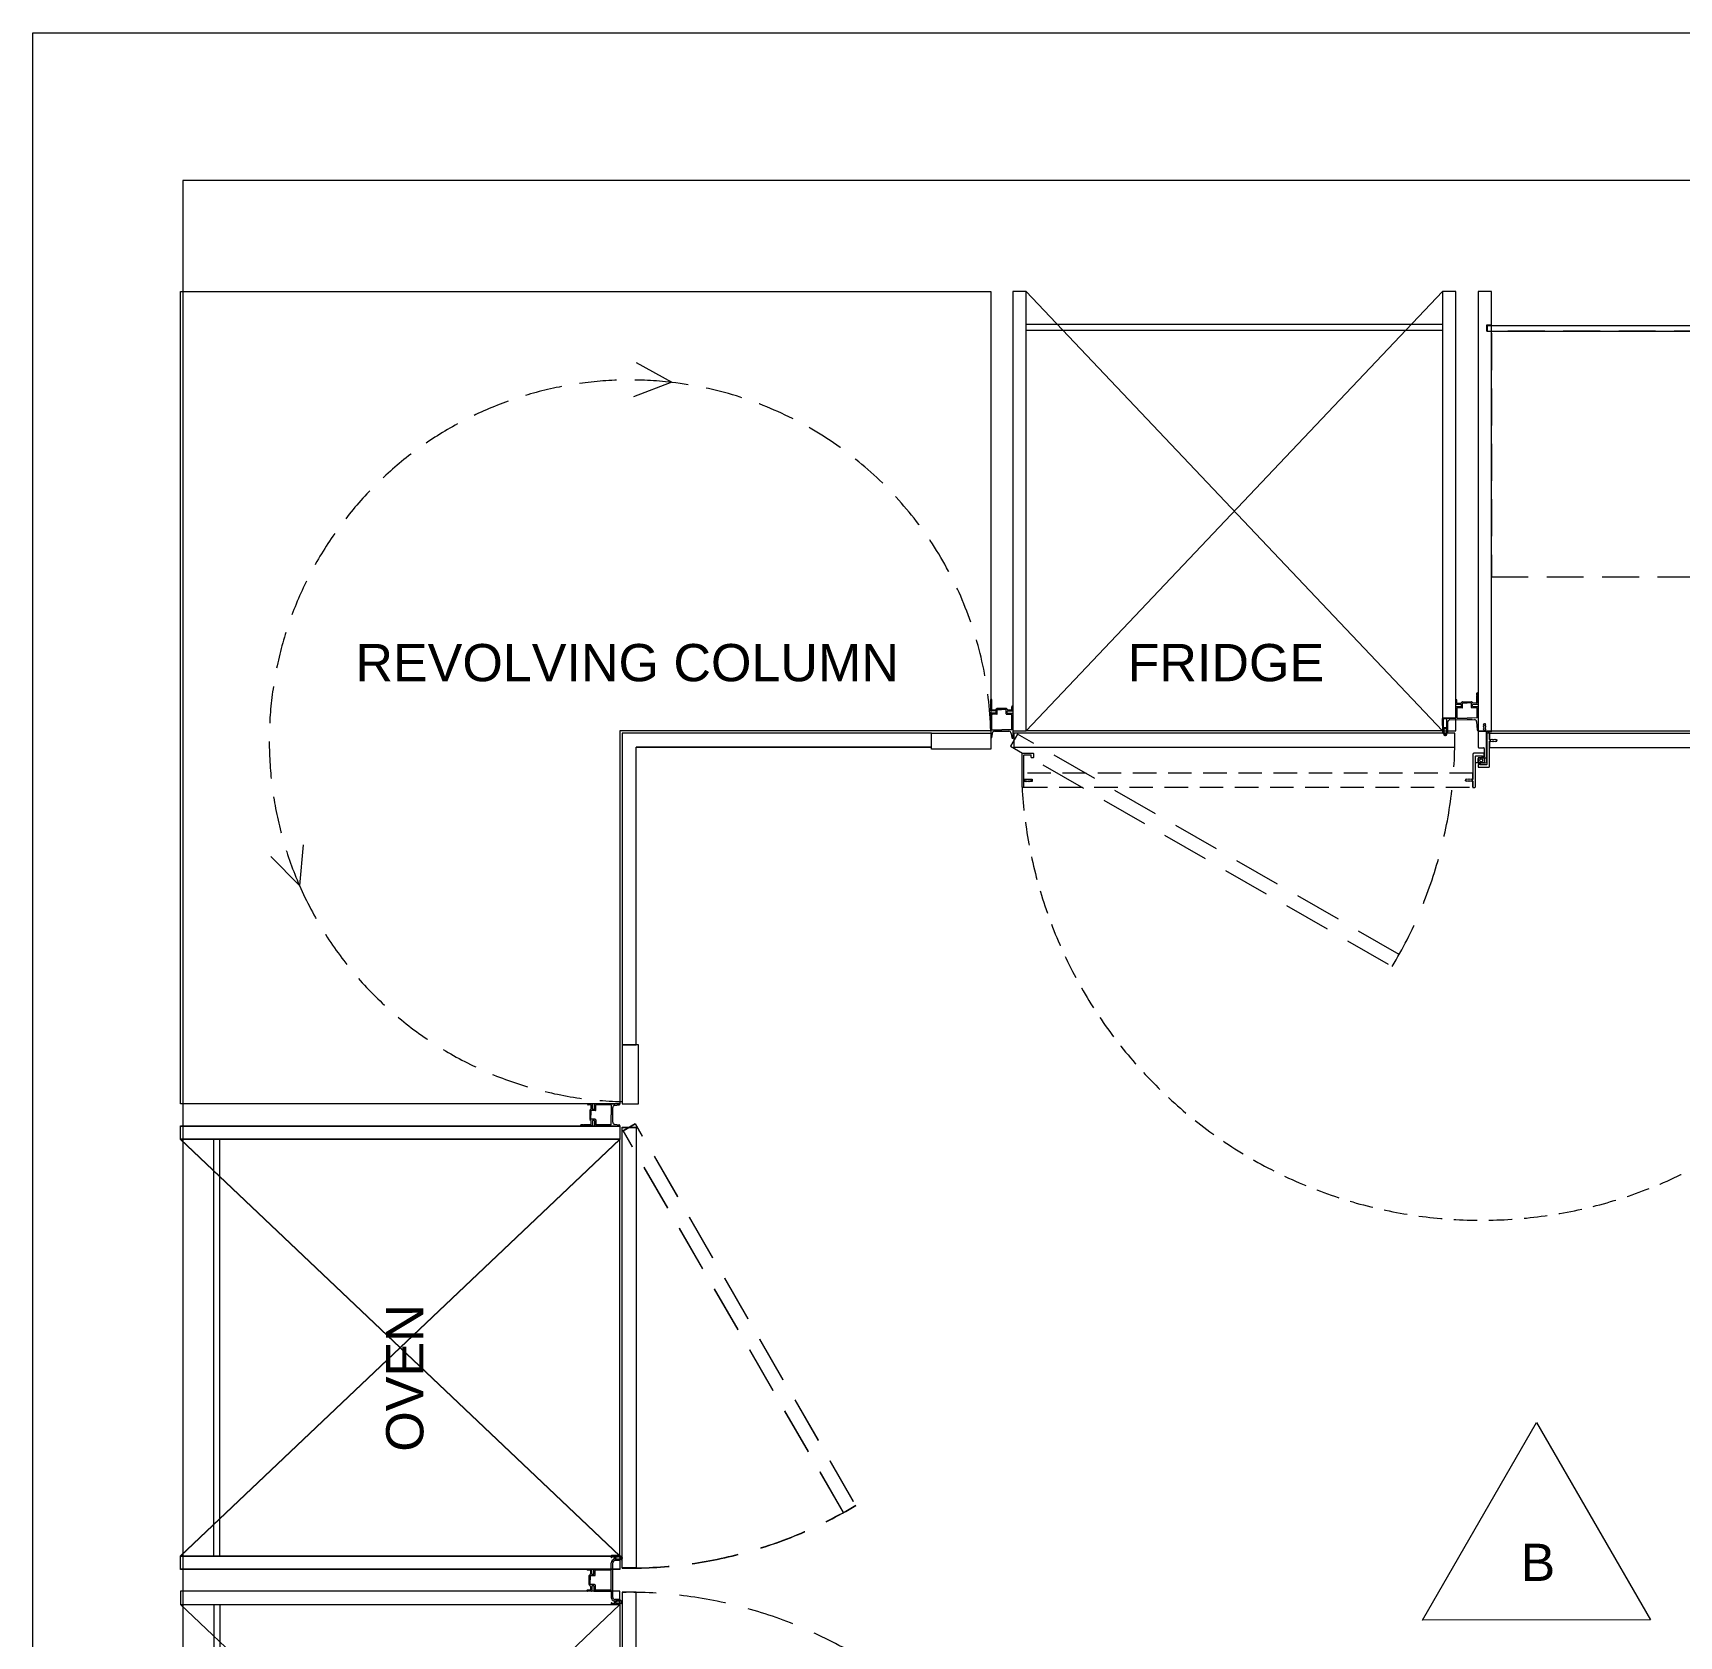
# Model space of a CAD drawing. Header units: millimetres. Extents: x -19300 to 8600, y 27389 to 46650.
# Drawn here: x -17095 to -14866, y 42243 to 44414 of the extents above; entities that cross this region are included whole.
import ezdxf

# ---------------------------------------------------------------- set-up
doc = ezdxf.new("R2010")
doc.units = ezdxf.units.MM
doc.header["$LTSCALE"] = 50
for name, pattern in [('DASHEDSSS', [1.5, 1, -0.5]), ('TRATTEGGIATAX255', [0.9525, 0.635, -0.3175]), ('TRATTEGGIATAX2SSSS', [1.905, 1.27, -0.635])]:
    doc.linetypes.add(name, pattern=pattern)
doc.layers.add('DADA_FURNITURES', color=7, linetype='Continuous', lineweight=13)
doc.styles.add('Helvetica', font='')
doc.styles.get('Helvetica').set_extended_font_data('Helvetica')

# ---------------------------------------------------------------- blocks, each defined once
blk = doc.blocks.new('Gruppo-1')
at = {"layer": 'DADA_FURNITURES', "linetype": 'Continuous'}
blk.add_line((-15878.4, 43446.5), (-16278.4, 43446.5), dxfattribs=at)
at = {"layer": 'DADA_FURNITURES', "linetype": 'Continuous', "flags": 128}
blk.add_lwpolyline([(-15798.4, 44063.5), (-15798.4, 43468.5), (-16300.4, 43468.5), (-16300.4, 42963.5), (-16895.4, 42963.5), (-16895.4, 44063.5), (-15798.4, 44063.5)], dxfattribs=at)
at = {"layer": 'DADA_FURNITURES', "color": 7, "linetype": 'Continuous', "lineweight": 18, "flags": 128}
for points in [[(-16278.7, 43967.1), (-16230.4, 43940.4), (-16281.9, 43920.6)], [(-16729.6, 43314.1), (-16734.4, 43259.2), (-16773.4, 43298.2)]]:
    blk.add_lwpolyline(points, dxfattribs=at)
at = {"layer": 'DADA_FURNITURES', "flags": 128}
blk.add_lwpolyline([(-15878.4, 43446.5), (-15878.4, 43465.5), (-16297.4, 43465.5), (-16297.4, 43043.5), (-16278.4, 43043.5), (-16278.4, 43446.5), (-15878.4, 43446.5)], dxfattribs=at)
for points in [[(-15798.4, 43443.5), (-15878.4, 43443.5), (-15878.4, 43465.5), (-15798.4, 43465.5)], [(-16275.4, 42963.5), (-16275.4, 43043.5), (-16297.4, 43043.5), (-16297.4, 42963.5)]]:
    blk.add_lwpolyline(points, close=True, dxfattribs=at)
at = {"layer": 'DADA_FURNITURES', "color": 7, "linetype": 'DASHEDSSS', "lineweight": 18}
for start, end in [(83.3707, 203.6346), (1.5811, 83.3707), (203.6346, 268.7575)]:
    blk.add_arc((-16286.8, 43455), 488.6, start, end, dxfattribs=at)
blk = doc.blocks.new('Gruppo-2')
at = {"layer": 'DADA_FURNITURES'}
for p, q in [((-15139.9, 43516.4), (-15140, 43519.6)), ((-15139.4, 43515.9), (-15139.9, 43516.4)), ((-15139.4, 43515.9), (-15139.9, 43515.4)), ((-15139.9, 43506.4), (-15139.9, 43515.4)), ((-15138.4, 43504.7), (-15138.5, 43519.6)), ((-15168.4, 43504.4), (-15168.4, 43509.9)), ((-15168.3, 43500.8), (-15168.2, 43485.9)), ((-15161.2, 43504.2), (-15168.1, 43504.1)), ((-15161.1, 43501.2), (-15168, 43501.1)), ((-15166.9, 43506.2), (-15166.9, 43509.9)), ((-15166.7, 43486.2), (-15166.8, 43499.2)), ((-15161.9, 43505.7), (-15166.4, 43505.7)), ((-15159.8, 43499.7), (-15166.3, 43499.7)), ((-15161.6, 43505.8), (-15159.9, 43507.6)), ((-15160.8, 43501.5), (-15160.9, 43503.9)), ((-15159.5, 43507.7), (-15147.3, 43507.8)), ((-15159.3, 43500.2), (-15159.4, 43505.7)), ((-15158.9, 43506.2), (-15153.2, 43506.3)), ((-15147.9, 43506.3), (-15153.2, 43506.3)), ((-15147.3, 43500.3), (-15147.4, 43505.8)), ((-15145.2, 43506), (-15146.9, 43507.7)), ((-15146.8, 43499.8), (-15140.3, 43499.9)), ((-15145.8, 43501.6), (-15145.9, 43504)), ((-15145.6, 43504.3), (-15138.7, 43504.4)), ((-15145.5, 43501.3), (-15138.6, 43501.4)), ((-15140.4, 43505.9), (-15144.8, 43505.8)), ((-15139.7, 43486.4), (-15139.8, 43499.4)), ((-15138.3, 43501.1), (-15138.1, 43468.9)), ((-15186.3, 43465.7), (-15186.4, 43485.2)), ((-15186.2, 43485.5), (-15168.2, 43485.6)), ((-15168.5, 43485.6), (-15186.1, 43485.5)), ((-15185.1, 43473), (-15185.2, 43484.2)), ((-15180.9, 43484.6), (-15184.9, 43484.5)), ((-15180.8, 43472.8), (-15184.8, 43472.7)), ((-15184.8, 43465.7), (-15184.8, 43471.3)), ((-15183.9, 43471.2), (-15184.8, 43470.5)), ((-15183.9, 43471.2), (-15184.8, 43470.5)), ((-15181, 43471.6), (-15184.6, 43471.5)), ((-15181.6, 43471.2), (-15180.7, 43470.5)), ((-15180.8, 43465.8), (-15180.8, 43471.4)), ((-15180.7, 43470.5), (-15180.7, 43469.9)), ((-15180.5, 43473.1), (-15180.6, 43484.3)), ((-15179.3, 43465.9), (-15179.4, 43480.6)), ((-15168.5, 43485.6), (-15176.6, 43485.6)), ((-15176.4, 43483.6), (-15143.4, 43483.8)), ((-15166.2, 43485.7), (-15153.2, 43485.8)), ((-15140.2, 43485.9), (-15153.2, 43485.8)), ((-15146.2, 43483.8), (-15153.2, 43483.8)), ((-15140.3, 43481), (-15139.5, 43469.8)), ((-15186.1, 43465.5), (-15185, 43465.5)), ((-15184.8, 43470.5), (-15184.8, 43469.9)), ((-15184.6, 43470.1), (-15184.8, 43469.9)), ((-15184.3, 43469.6), (-15184.8, 43469.1)), ((-15184.8, 43469.1), (-15184.8, 43468.4)), ((-15184.6, 43468.6), (-15184.8, 43468.4)), ((-15184.3, 43468.1), (-15184.8, 43467.6)), ((-15184.8, 43467.6), (-15184.8, 43466.9)), ((-15184.6, 43467.1), (-15184.8, 43466.9)), ((-15184.7, 43464), (-15184.7, 43465.9)), ((-15184.6, 43466.1), (-15184.3, 43466.3)), ((-15184.3, 43469.7), (-15184.3, 43469.9)), ((-15184.2, 43468.2), (-15184.2, 43468.4)), ((-15184.2, 43466.5), (-15184.2, 43466.9)), ((-15181.3, 43464.1), (-15184.1, 43464)), ((-15182.7, 43462), (-15182.7, 43462)), ((-15181.3, 43469.7), (-15181.3, 43469.9)), ((-15181.2, 43469.6), (-15180.7, 43469.1)), ((-15181.2, 43468.2), (-15181.2, 43468.4)), ((-15181.2, 43468.1), (-15180.7, 43467.6)), ((-15181.2, 43466.5), (-15181.2, 43466.9)), ((-15180.8, 43466.1), (-15181.1, 43466.3)), ((-15180.9, 43470.1), (-15180.7, 43469.9)), ((-15180.9, 43468.6), (-15180.7, 43468.4)), ((-15180.9, 43467.1), (-15180.7, 43466.9)), ((-15180.7, 43469.1), (-15180.7, 43468.4)), ((-15180.7, 43467.6), (-15180.7, 43466.9)), ((-15180.7, 43464.1), (-15180.7, 43466)), ((-15179.6, 43465.6), (-15180.6, 43465.6)), ((-15138.1, 43468.9), (-15138.5, 43468.9))]:
    blk.add_line(p, q, dxfattribs=at)
for centre, radius, start, end in [((-15139.2, 43519.6), 0.75, 0.4241, 180.4241), ((-15167.7, 43509.9), 0.75, 0.4241, 180.4241), ((-15168.1, 43504.4), 0.3, 180.4241, 270.4241), ((-15168, 43500.8), 0.3, 90.4241, 180.4241), ((-15166.4, 43506.2), 0.5, 180.4241, 270.4241), ((-15166.3, 43499.2), 0.5, 90.4241, 180.4241), ((-15161.9, 43506.2), 0.5, 270.4241, 315.4241), ((-15161.2, 43503.9), 0.3, 0.4241, 90.4241), ((-15161.1, 43501.5), 0.3, 270.4241, 0.4241), ((-15159.5, 43507.2), 0.5, 90.4241, 135.4241), ((-15159.8, 43500.2), 0.5, 270.4241, 0.4241), ((-15158.9, 43505.7), 0.5, 90.4241, 180.4241), ((-15147.9, 43505.8), 0.5, 0.4241, 90.4241), ((-15147.3, 43507.3), 0.5, 45.4241, 90.4241), ((-15146.8, 43500.3), 0.5, 180.4241, 270.4241), ((-15145.6, 43504), 0.3, 90.4241, 180.4241), ((-15145.5, 43501.6), 0.3, 180.4241, 270.4241), ((-15144.8, 43506.3), 0.5, 225.4241, 270.4241), ((-15140.4, 43506.4), 0.5, 270.4241, 0.4241), ((-15140.3, 43499.4), 0.5, 0.4241, 90.4241), ((-15138.7, 43504.7), 0.3, 270.4241, 0.4241), ((-15138.6, 43501.1), 0.3, 0.4241, 90.4241), ((-15186.1, 43485.2), 0.3, 90.4241, 180.4241), ((-15184.9, 43484.2), 0.3, 90.4241, 180.4241), ((-15184.8, 43473), 0.3, 180.4241, 270.4241), ((-15184.6, 43471.3), 0.2, 90.4241, 180.4241), ((-15182.8, 43469.5), 2, 54.4818, 126.3664), ((-15181, 43471.4), 0.2, 0.4241, 90.4241), ((-15180.9, 43484.3), 0.3, 0.4241, 90.4241), ((-15180.8, 43473.1), 0.3, 270.4241, 0.4241), ((-15176.4, 43480.6), 3, 90.4241, 180.4241), ((-15168.5, 43485.9), 0.3, 270.4241, 0.4241), ((-15166.2, 43486.2), 0.5, 180.4241, 270.4241), ((-15143.3, 43480.8), 3, 3.9002, 90.4241), ((-15140.2, 43486.4), 0.5, 270.4241, 0.4241), ((-15186.1, 43465.7), 0.2, 180.4241, 270.4241), ((-15185, 43465.7), 0.2, 270.4241, 0.4241), ((-15184.5, 43465.9), 0.2, 125.7358, 180.4241), ((-15182.7, 43464), 2, 180.4241, 270.4241), ((-15184.5, 43469.9), 0.2, 0.4241, 126.3664), ((-15184.4, 43468.4), 0.2, 0.4241, 126.3664), ((-15184.4, 43466.9), 0.2, 0.4241, 126.3664), ((-15184.5, 43469.7), 0.2, 306.3664, 0.4241), ((-15184.4, 43468.2), 0.2, 306.3664, 0.4241), ((-15184.4, 43466.5), 0.2, 305.7358, 0.4241), ((-15184.1, 43463.9), 0.1, 90.4241, 184.5202), ((-15182.7, 43464), 1.5, 184.5202, 270.4241), ((-15182.7, 43464), 2, 270.4241, 0.4241), ((-15182.7, 43464), 1.5, 270.4241, 356.3281), ((-15181.1, 43469.9), 0.2, 54.4818, 180.4241), ((-15181.1, 43469.7), 0.2, 180.4241, 234.4818), ((-15181.3, 43464), 0.1, 356.3281, 90.4241), ((-15181, 43468.4), 0.2, 54.4818, 180.4241), ((-15181, 43468.2), 0.2, 180.4241, 234.4818), ((-15181, 43466.9), 0.2, 54.4818, 180.4241), ((-15181, 43466.5), 0.2, 180.4241, 235.1124), ((-15180.9, 43465.9), 0.2, 0.4241, 55.1124), ((-15180.6, 43465.8), 0.2, 180.4241, 270.4241), ((-15179.6, 43465.9), 0.3, 270.4241, 0.4241), ((-15138.5, 43469.9), 1, 183.8509, 270.4241)]:
    blk.add_arc(centre, radius, start, end, dxfattribs=at)
blk = doc.blocks.new('Gruppo-3')
at = {"layer": 'DADA_FURNITURES', "color": 7, "linetype": 'Continuous', "lineweight": 5, "transparency": 33554687}
for p, q in [((-15186.4, 43468.5), (-15750.4, 44063.5)), ((-15750.4, 43468.5), (-15186.4, 44063.5))]:
    blk.add_line(p, q, dxfattribs=at)
at = {"layer": 'DADA_FURNITURES'}
for p, q in [((-15186.4, 44018.5), (-15750.4, 44018.5)), ((-15186.4, 44010.5), (-15750.4, 44010.5)), ((-15186.4, 43468.5), (-15750.4, 43468.5))]:
    blk.add_line(p, q, dxfattribs=at)
at = {"layer": 'DADA_FURNITURES', "flags": 128}
for points in [[(-15750.4, 44063.5), (-15768.4, 44063.5), (-15768.4, 43468.5), (-15750.4, 43468.5), (-15750.4, 44063.5)], [(-15168.4, 44063.5), (-15186.4, 44063.5), (-15186.4, 43468.5), (-15168.4, 43468.5), (-15168.4, 44063.5)], [(-15169.9, 43465.5), (-15766.9, 43465.5), (-15766.9, 43446.5), (-15169.9, 43446.5), (-15169.9, 43465.5)]]:
    blk.add_lwpolyline(points, dxfattribs=at)
at = {"layer": 'DADA_FURNITURES', "color": 7, "linetype": 'TRATTEGGIATAX2SSSS', "lineweight": 5, "flags": 128}
blk.add_lwpolyline([(-15245.1, 43165.7), (-15762.2, 43464.2), (-15771.7, 43447.8), (-15254.6, 43149.3), (-15245.1, 43165.7)], dxfattribs=at)
at = {"layer": 'DADA_FURNITURES', "color": 7, "linetype": 'TRATTEGGIATAX2SSSS', "lineweight": 5}
blk.add_arc((-15766.9, 43456), 597, 329.0882, 0.9118, dxfattribs=at)
blk = doc.blocks.new('Gruppo-4')
at = {"layer": 'DADA_FURNITURES', "color": 7, "linetype": 'Continuous', "lineweight": 18}
for p, q in [((-15131, 43476.1), (-15130.4, 43477.9)), ((-15131, 43474.1), (-15130.3, 43476.1)), ((-15131, 43472.1), (-15130.3, 43474.1)), ((-15131, 43470.1), (-15130.3, 43472.1)), ((-15127.9, 43474.1), (-15128.5, 43476.1)), ((-15127.9, 43472.1), (-15128.5, 43474.1)), ((-15127.9, 43470.1), (-15128.5, 43472.1)), ((-15127.9, 43476.1), (-15128.4, 43477.9)), ((-15130.3, 43468.4), (-15130.3, 43469.8)), ((-15128.5, 43468.4), (-15128.5, 43469.8)), ((-15120.8, 43467.1), (-15126.4, 43467.1)), ((-15120.3, 43468.1), (-15120.3, 43467.6)), ((-15130.9, 43432.1), (-15137.4, 43432.1))]:
    blk.add_line(p, q, dxfattribs=at)
at = {"layer": 'DADA_FURNITURES', "color": 7, "lineweight": 18}
for p, q in [((-15131, 43476.1), (-15130.3, 43476.1)), ((-15131, 43474.1), (-15130.3, 43474.1)), ((-15131, 43472.1), (-15130.3, 43472.1)), ((-15130.1, 43478.1), (-15129.4, 43478.1)), ((-15128.7, 43478.1), (-15129.4, 43478.1)), ((-15127.9, 43476.1), (-15128.5, 43476.1)), ((-15127.9, 43474.1), (-15128.5, 43474.1)), ((-15127.9, 43472.1), (-15128.5, 43472.1)), ((-15130.6, 43468.1), (-15138.4, 43468.1)), ((-15138.4, 43468.1), (-15138.4, 43446.6)), ((-15131, 43470.1), (-15130.6, 43470.1)), ((-15127.9, 43470.1), (-15128.2, 43470.1)), ((-15120.3, 43468.1), (-15128.2, 43468.1)), ((-15126.9, 43426.6), (-15126.9, 43466.6)), ((-15138.4, 43431.1), (-15138.4, 43426.1)), ((-15137.4, 43445.6), (-15130.9, 43445.6)), ((-15129.9, 43444.6), (-15129.9, 43433.1)), ((-15137.4, 43425.1), (-15128.4, 43425.1))]:
    blk.add_line(p, q, dxfattribs=at)
blk.add_circle((-15134.2, 43428.6), 2, dxfattribs=at)
at = {"layer": 'DADA_FURNITURES', "color": 7, "linetype": 'Continuous', "lineweight": 18}
blk.add_circle((-15134.2, 43428.6), 2, dxfattribs=at)
for centre, radius, start, end in [((-15130.1, 43477.8), 0.3, 90, 161.9958), ((-15128.7, 43477.8), 0.3, 18.0042, 90), ((-15130.6, 43469.8), 0.3, 0, 90), ((-15130.6, 43468.4), 0.3, 270, 0), ((-15128.2, 43469.8), 0.3, 90, 180), ((-15128.2, 43468.4), 0.3, 180, 270), ((-15126.4, 43466.6), 0.5, 90, 180), ((-15120.8, 43467.6), 0.5, 270, 0), ((-15137.4, 43431.1), 1, 90, 180)]:
    blk.add_arc(centre, radius, start, end, dxfattribs=at)
at = {"layer": 'DADA_FURNITURES', "color": 7, "lineweight": 18}
for centre, radius, start, end in [((-15137.4, 43446.6), 1, 180, 270), ((-15137.4, 43426.1), 1, 180, 270), ((-15130.9, 43444.6), 1, 0, 90), ((-15130.9, 43433.1), 1, 270, 0), ((-15128.4, 43426.6), 1.5, 270, 0)]:
    blk.add_arc(centre, radius, start, end, dxfattribs=at)
blk = doc.blocks.new('Gruppo-6')
at = {"layer": 'DADA_FURNITURES', "color": 7, "lineweight": 18}
for p, q in [((-15125.9, 43423.6), (-15125.9, 43464.9)), ((-15122.9, 43465.4), (-15125.4, 43465.4)), ((-15122.9, 43456.8), (-15122.9, 43465.4)), ((-15122.9, 43465.1), (-15122.9, 43456.8)), ((-15122.9, 43454.4), (-15122.9, 43446.1)), ((-15122.9, 43420.6), (-15122.9, 43454.4)), ((-15122.6, 43456.5), (-15121.2, 43456.5)), ((-15122.6, 43454.7), (-15121.2, 43454.7)), ((-15120.9, 43457.1), (-15120.9, 43456.8)), ((-15120.9, 43457.1), (-15118.9, 43456.5)), ((-15120.9, 43454), (-15118.9, 43454.7)), ((-15120.9, 43454), (-15120.9, 43454.4)), ((-15118.9, 43457.1), (-15118.9, 43456.5)), ((-15118.9, 43457.1), (-15116.9, 43456.5)), ((-15118.9, 43454), (-15118.9, 43454.7)), ((-15118.9, 43454), (-15116.9, 43454.7)), ((-15116.9, 43457.1), (-15116.9, 43456.5)), ((-15116.9, 43457.1), (-15114.9, 43456.5)), ((-15116.9, 43454), (-15116.9, 43454.7)), ((-15116.9, 43454), (-15114.9, 43454.7)), ((-15114.9, 43457.1), (-15114.9, 43456.5)), ((-15114.9, 43457.1), (-15113.1, 43456.5)), ((-15114.9, 43454), (-15114.9, 43454.7)), ((-15114.9, 43454), (-15113.1, 43454.6)), ((-15112.9, 43456.2), (-15112.9, 43455.6)), ((-15112.9, 43454.9), (-15112.9, 43455.6)), ((-15138.4, 43426.1), (-15138.4, 43431.1)), ((-15137.4, 43432.1), (-15125.9, 43432.1)), ((-15138.4, 43422.6), (-15138.4, 43419.6)), ((-15135.9, 43423.1), (-15137.9, 43423.1)), ((-15137.9, 43419.1), (-15124.4, 43419.1)), ((-15135.9, 43425.1), (-15137.4, 43425.1)), ((-15135.9, 43423.1), (-15126.4, 43423.1)), ((-15135.4, 43424.6), (-15135.4, 43423.6))]:
    blk.add_line(p, q, dxfattribs=at)
blk.add_circle((-15134.2, 43428.6), 2, dxfattribs=at)
for centre, radius, start, end in [((-15125.4, 43464.9), 0.5, 90, 180), ((-15122.6, 43456.8), 0.3, 180, 270), ((-15122.6, 43454.4), 0.3, 90, 180), ((-15121.2, 43456.8), 0.3, 270, 0), ((-15121.2, 43454.4), 0.3, 0, 90), ((-15113.2, 43456.2), 0.3, 0, 71.9958), ((-15113.2, 43454.9), 0.3, 288.0042, 0), ((-15137.4, 43431.1), 1, 90, 180), ((-15137.4, 43426.1), 1, 180, 270), ((-15137.9, 43422.6), 0.5, 90, 180), ((-15137.9, 43419.6), 0.5, 180, 270), ((-15135.9, 43424.6), 0.5, 0, 90), ((-15135.9, 43423.6), 0.5, 270, 0), ((-15126.4, 43423.6), 0.5, 270, 0), ((-15124.4, 43420.6), 1.5, 270, 0)]:
    blk.add_arc(centre, radius, start, end, dxfattribs=at)
blk = doc.blocks.new('Gruppo-7')
at = {"layer": 'DADA_FURNITURES'}
for p, q in [((-14524.9, 43456.2), (-14524.9, 43455.5)), ((-14524.9, 43454.8), (-14524.9, 43455.5)), ((-14522.9, 43457.1), (-14522.9, 43456.4)), ((-14522.9, 43454), (-14522.9, 43454.6)), ((-14520.9, 43457.1), (-14520.9, 43456.4)), ((-14520.9, 43454), (-14520.9, 43454.6)), ((-14518.9, 43457.1), (-14518.9, 43456.4)), ((-14518.9, 43454), (-14518.9, 43454.6)), ((-14516.9, 43457.1), (-14516.9, 43456.7)), ((-14516.9, 43454), (-14516.9, 43454.3))]:
    blk.add_line(p, q, dxfattribs=at)
at = {"layer": 'DADA_FURNITURES', "linetype": 'Continuous'}
for p, q in [((-14522.9, 43457.1), (-14524.7, 43456.5)), ((-14522.9, 43454), (-14524.7, 43454.6)), ((-14520.9, 43457.1), (-14522.9, 43456.4)), ((-14520.9, 43454), (-14522.9, 43454.6)), ((-14518.9, 43457.1), (-14520.9, 43456.4)), ((-14518.9, 43454), (-14520.9, 43454.6)), ((-14516.9, 43457.1), (-14518.9, 43456.4)), ((-14516.9, 43454), (-14518.9, 43454.6)), ((-14515.2, 43456.4), (-14516.6, 43456.4)), ((-14515.2, 43454.6), (-14516.6, 43454.6)), ((-14514.9, 43465.4), (-14514.9, 43456.7)), ((-14514.9, 43465.4), (-14512.9, 43465.4)), ((-14514.9, 43454.3), (-14514.9, 43421.6)), ((-14512.4, 43464.9), (-14512.4, 43419.6)), ((-14527.9, 43419.6), (-14527.9, 43424.6)), ((-14527.4, 43425.1), (-14525.4, 43425.1)), ((-14512.9, 43419.1), (-14527.4, 43419.1)), ((-14524.9, 43424.6), (-14524.9, 43421.1)), ((-14515.4, 43421.1), (-14524.9, 43421.1))]:
    blk.add_line(p, q, dxfattribs=at)
for centre, radius, start, end in [((-14524.6, 43456.2), 0.3, 108.0042, 180), ((-14524.6, 43454.8), 0.3, 180, 251.9958), ((-14516.6, 43456.7), 0.3, 180, 270), ((-14516.6, 43454.3), 0.3, 90, 180), ((-14515.2, 43456.7), 0.3, 270, 0), ((-14515.2, 43454.3), 0.3, 0, 90), ((-14512.9, 43464.9), 0.5, 0, 90), ((-14527.4, 43424.6), 0.5, 90, 180), ((-14527.4, 43419.6), 0.5, 180, 270), ((-14525.4, 43424.6), 0.5, 0, 90), ((-14515.4, 43421.6), 0.5, 270, 0), ((-14512.9, 43419.6), 0.5, 270, 0)]:
    blk.add_arc(centre, radius, start, end, dxfattribs=at)
blk = doc.blocks.new('Gruppo-8')
at = {"layer": 'DADA_FURNITURES', "color": 7, "lineweight": 18, "transparency": 33554687}
for p, q in [((-14514.9, 43465.1), (-15122.9, 43465.1)), ((-15122.9, 43446.1), (-14514.9, 43446.1))]:
    blk.add_line(p, q, dxfattribs=at)
at = {"layer": 'DADA_FURNITURES', "color": 7, "lineweight": 18, "transparency": 33554687, "flags": 128}
blk.add_lwpolyline([(-14514.9, 43454.1), (-14525.9, 43454.1), (-14525.9, 43457.1), (-14514.9, 43457.1), (-14514.9, 43454.1)], dxfattribs=at)
at = {"layer": 'DADA_FURNITURES', "color": 7, "transparency": 33554687}
for name in ['Gruppo-6', 'Gruppo-7']:
    blk.add_blockref(name, (0, 0), dxfattribs=at)
blk = doc.blocks.new('Gruppo-12')
at = {"layer": 'DADA_FURNITURES', "color": 7, "lineweight": 18}
for p, q in [((-15126.4, 44009.5), (-15126.4, 44018.3)), ((-15126.4, 44018.3), (-15120.4, 44018.3)), ((-15126.4, 44009.5), (-13894.4, 44009.5)), ((-15125.4, 44017.5), (-13895.4, 44017.5)), ((-15125.4, 44009.5), (-15125.4, 44017.5)), ((-15755.9, 43392.3), (-15755.9, 43437.6)), ((-15755.4, 43438.1), (-15740.9, 43438.1)), ((-15753.4, 43402.8), (-15753.4, 43435.6)), ((-15752.9, 43436.1), (-15743.4, 43436.1)), ((-15743.4, 43432.6), (-15743.4, 43436.1)), ((-15740.9, 43432.1), (-15742.9, 43432.1)), ((-15740.4, 43437.6), (-15740.4, 43432.6)), ((-15145.4, 43436.6), (-15145.4, 43402.8)), ((-15130.4, 43438.1), (-15143.9, 43438.1)), ((-15142.4, 43433.6), (-15142.4, 43392.3)), ((-15132.4, 43434.1), (-15141.9, 43434.1)), ((-15132.9, 43432.6), (-15132.9, 43433.6)), ((-15132.4, 43434.1), (-15130.4, 43434.1)), ((-15132.4, 43432.1), (-15130.9, 43432.1)), ((-15129.9, 43434.6), (-15129.9, 43437.6)), ((-15129.9, 43431.1), (-15129.9, 43426.1)), ((-15145.4, 43402.8), (-15145.4, 43411.1)), ((-15130.9, 43425.1), (-15142.4, 43425.1)), ((-15753.4, 43391.8), (-15755.4, 43391.8)), ((-15753.4, 43391.8), (-15753.4, 43400.4)), ((-15753.1, 43402.5), (-15751.7, 43402.5)), ((-15753.1, 43400.7), (-15751.7, 43400.7)), ((-15751.4, 43403.1), (-15751.4, 43402.8)), ((-15751.4, 43403.1), (-15749.4, 43402.5)), ((-15751.4, 43400), (-15749.4, 43400.7)), ((-15751.4, 43400), (-15751.4, 43400.4)), ((-15749.4, 43403.1), (-15749.4, 43402.5)), ((-15749.4, 43403.1), (-15747.4, 43402.5)), ((-15749.4, 43400), (-15749.4, 43400.7)), ((-15749.4, 43400), (-15747.4, 43400.7)), ((-15747.4, 43403.1), (-15747.4, 43402.5)), ((-15747.4, 43403.1), (-15745.4, 43402.5)), ((-15747.4, 43400), (-15747.4, 43400.7)), ((-15747.4, 43400), (-15745.4, 43400.7)), ((-15745.4, 43403.1), (-15745.4, 43402.5)), ((-15745.4, 43403.1), (-15743.6, 43402.6)), ((-15745.4, 43400), (-15745.4, 43400.7)), ((-15745.4, 43400), (-15743.6, 43400.6)), ((-15743.4, 43402.3), (-15743.4, 43401.6)), ((-15743.4, 43400.9), (-15743.4, 43401.6)), ((-15155.4, 43402.2), (-15155.4, 43401.6)), ((-15155.4, 43400.9), (-15155.4, 43401.6)), ((-15153.4, 43403.1), (-15155.2, 43402.5)), ((-15153.4, 43400), (-15155.2, 43400.6)), ((-15153.4, 43403.1), (-15153.4, 43402.5)), ((-15151.4, 43403.1), (-15153.4, 43402.5)), ((-15153.4, 43400), (-15153.4, 43400.7)), ((-15151.4, 43400), (-15153.4, 43400.7)), ((-15151.4, 43403.1), (-15151.4, 43402.5)), ((-15149.4, 43403.1), (-15151.4, 43402.5)), ((-15151.4, 43400), (-15151.4, 43400.7)), ((-15149.4, 43400), (-15151.4, 43400.7)), ((-15147.4, 43403.1), (-15149.4, 43402.5)), ((-15149.4, 43403.1), (-15149.4, 43402.5)), ((-15147.4, 43400), (-15149.4, 43400.7)), ((-15149.4, 43400), (-15149.4, 43400.7)), ((-15147.4, 43403.1), (-15147.4, 43402.8)), ((-15147.4, 43400), (-15147.4, 43400.4)), ((-15145.7, 43402.5), (-15147.1, 43402.5)), ((-15145.7, 43400.7), (-15147.1, 43400.7)), ((-15145.4, 43392.1), (-15145.4, 43400.4)), ((-15145.4, 43400.4), (-15145.4, 43391.8)), ((-15145.4, 43391.8), (-15142.9, 43391.8))]:
    blk.add_line(p, q, dxfattribs=at)
at = {"layer": 'DADA_FURNITURES', "color": 7, "lineweight": 18, "transparency": 33554687}
blk.add_line((-13900.4, 43468.1), (-15120.3, 43468.1), dxfattribs=at)
at = {"layer": 'DADA_FURNITURES', "color": 7, "linetype": 'TRATTEGGIATAX255', "lineweight": 5}
for p, q in [((-15145.4, 43411.1), (-15753.4, 43411.1)), ((-15753.4, 43392.1), (-15145.4, 43392.1))]:
    blk.add_line(p, q, dxfattribs=at)
at = {"layer": 'DADA_FURNITURES', "color": 7, "lineweight": 18, "flags": 128}
for points in [[(-15138.4, 44063.5), (-15138.4, 43468.1), (-15120.4, 43468.1), (-15120.4, 44063.5)], [(-15753.4, 43403.1), (-15742.4, 43403.1), (-15742.4, 43400.1), (-15753.4, 43400.1)]]:
    blk.add_lwpolyline(points, close=True, dxfattribs=at)
at = {"layer": 'DADA_FURNITURES', "color": 7, "linetype": 'DASHEDSSS', "lineweight": 18, "flags": 128}
blk.add_lwpolyline([(-15120.4, 43677), (-13900.4, 43677), (-13900.4, 44009.5), (-15120.4, 44009.5)], close=True, dxfattribs=at)
at = {"layer": 'DADA_FURNITURES', "color": 7, "lineweight": 18}
blk.add_circle((-15134.2, 43428.6), 2, dxfattribs=at)
for centre, radius, start, end in [((-15139.2, 43511.3), 0.75, 0, 180), ((-15755.4, 43437.6), 0.5, 90, 180), ((-15752.9, 43435.6), 0.5, 90, 180), ((-15742.9, 43432.6), 0.5, 180, 270), ((-15740.9, 43437.6), 0.5, 0, 90), ((-15740.9, 43432.6), 0.5, 270, 0), ((-15143.9, 43436.6), 1.5, 90, 180), ((-15141.9, 43433.6), 0.5, 90, 180), ((-15132.4, 43433.6), 0.5, 90, 180), ((-15132.4, 43432.6), 0.5, 180, 270), ((-15130.9, 43431.1), 1, 0, 90), ((-15130.9, 43426.1), 1, 270, 0), ((-15130.4, 43437.6), 0.5, 0, 90), ((-15130.4, 43434.6), 0.5, 270, 0), ((-15755.4, 43392.3), 0.5, 180, 270), ((-15753.1, 43402.8), 0.3, 180, 270), ((-15753.1, 43400.4), 0.3, 90, 180), ((-15751.7, 43402.8), 0.3, 270, 0), ((-15751.7, 43400.4), 0.3, 0, 90), ((-15743.7, 43402.3), 0.3, 0, 71.9958), ((-15743.7, 43400.9), 0.3, 288.0042, 0), ((-15155.1, 43402.2), 0.3, 108.0042, 180), ((-15155.1, 43400.9), 0.3, 180, 251.9958), ((-15147.1, 43402.8), 0.3, 180, 270), ((-15147.1, 43400.4), 0.3, 90, 180), ((-15145.7, 43402.8), 0.3, 270, 0), ((-15145.7, 43400.4), 0.3, 0, 90), ((-15142.9, 43392.3), 0.5, 270, 0)]:
    blk.add_arc(centre, radius, start, end, dxfattribs=at)
at = {"layer": 'DADA_FURNITURES', "color": 7, "linetype": 'TRATTEGGIATAX255', "lineweight": 5}
blk.add_arc((-15134.2, 43428.6), 622.8, 183.3413, 3.3467, dxfattribs=at)
at = {"layer": 'DADA_FURNITURES', "color": 7}
for name in ['Gruppo-4', 'Gruppo-8']:
    blk.add_blockref(name, (0, 0), dxfattribs=at)
blk = doc.blocks.new('Gruppo-14')
at = {"layer": 'DADA_FURNITURES'}
for p, q in [((-16338.1, 42963.5), (-16343.6, 42963.5)), ((-16339.8, 42962), (-16343.6, 42962)), ((-16339.3, 42957.1), (-16339.3, 42961.5)), ((-16337.8, 42956.3), (-16337.8, 42963.2)), ((-16334.8, 42956.3), (-16334.8, 42963.2)), ((-16334.5, 42963.5), (-16300.5, 42963.5)), ((-16333.3, 42955), (-16333.3, 42961.5)), ((-16312.8, 42962), (-16332.8, 42962)), ((-16312.3, 42961.5), (-16312.3, 42948.5)), ((-16310.3, 42938.7), (-16310.3, 42958.4)), ((-16307.5, 42961.4), (-16301.5, 42962.2)), ((-16300.5, 42963.5), (-16300.5, 42963.2)), ((-16341.3, 42954.7), (-16341.3, 42942.4)), ((-16339.5, 42956.7), (-16341.2, 42955)), ((-16339.5, 42940.3), (-16341.2, 42942)), ((-16339.8, 42954), (-16339.8, 42948.3)), ((-16339.8, 42943), (-16339.8, 42948.3)), ((-16333.8, 42954.5), (-16339.3, 42954.5)), ((-16333.8, 42942.5), (-16339.3, 42942.5)), ((-16339.3, 42935.5), (-16339.3, 42940)), ((-16337.8, 42940.7), (-16337.8, 42933.8)), ((-16335.1, 42956), (-16337.5, 42956)), ((-16335.1, 42941), (-16337.5, 42941)), ((-16334.8, 42940.7), (-16334.8, 42933.8)), ((-16333.3, 42942), (-16333.3, 42935.5)), ((-16312.3, 42935.5), (-16312.3, 42948.5)), ((-16307.5, 42935.7), (-16301.5, 42934.9)), ((-16349.8, 42935), (-16353.1, 42935)), ((-16338.1, 42933.5), (-16353.1, 42933.5)), ((-16349.3, 42934.5), (-16349.8, 42935)), ((-16349.3, 42934.5), (-16348.8, 42935)), ((-16339.8, 42935), (-16348.8, 42935)), ((-16334.5, 42933.5), (-16300.5, 42933.5)), ((-16312.8, 42935), (-16332.8, 42935)), ((-16300.5, 42933.5), (-16300.5, 42933.9))]:
    blk.add_line(p, q, dxfattribs=at)
for centre, radius, start, end in [((-16343.6, 42962.8), 0.75, 90, 270), ((-16339.8, 42961.5), 0.5, 0, 90), ((-16338.1, 42963.2), 0.3, 0, 90), ((-16334.5, 42963.2), 0.3, 90, 180), ((-16332.8, 42961.5), 0.5, 90, 180), ((-16312.8, 42961.5), 0.5, 0, 90), ((-16307.3, 42958.4), 3, 93.4761, 180), ((-16301.5, 42963.2), 1, 273.4268, 0), ((-16340.8, 42954.7), 0.5, 135, 180), ((-16340.8, 42942.4), 0.5, 180, 225), ((-16339.3, 42954), 0.5, 90, 180), ((-16339.3, 42943), 0.5, 180, 270), ((-16339.8, 42935.5), 0.5, 270, 0), ((-16339.8, 42957.1), 0.5, 315, 0), ((-16339.8, 42940), 0.5, 0, 45), ((-16337.5, 42956.3), 0.3, 180, 270), ((-16337.5, 42956.3), 0.3, 180, 270), ((-16337.5, 42940.7), 0.3, 90, 180), ((-16335.1, 42956.3), 0.3, 270, 0), ((-16335.1, 42940.7), 0.3, 0, 90), ((-16333.8, 42955), 0.5, 270, 0), ((-16333.8, 42942), 0.5, 0, 90), ((-16332.8, 42935.5), 0.5, 180, 270), ((-16312.8, 42935.5), 0.5, 270, 0), ((-16307.3, 42938.7), 3, 180, 266.5239), ((-16353.1, 42934.3), 0.75, 90, 270), ((-16338.1, 42933.8), 0.3, 270, 0), ((-16334.5, 42933.8), 0.3, 180, 270), ((-16301.5, 42933.9), 1, 0, 86.5732)]:
    blk.add_arc(centre, radius, start, end, dxfattribs=at)
blk = doc.blocks.new('Gruppo-15')
at = {"layer": 'DADA_FURNITURES', "color": 7, "linetype": 'Continuous', "lineweight": 5, "transparency": 33554687}
for p, q in [((-16300.4, 42285.5), (-16895.4, 41721.5)), ((-16300.4, 41721.5), (-16895.4, 42285.5))]:
    blk.add_line(p, q, dxfattribs=at)
at = {"layer": 'DADA_FURNITURES'}
for p, q in [((-16850.4, 42285.5), (-16850.4, 41721.5)), ((-16842.4, 42285.5), (-16842.4, 41721.5)), ((-16300.4, 42285.5), (-16300.4, 41721.5))]:
    blk.add_line(p, q, dxfattribs=at)
at = {"layer": 'DADA_FURNITURES', "flags": 128}
for points in [[(-16895.4, 42303.5), (-16895.4, 42285.5), (-16300.4, 42285.5), (-16300.4, 42303.5), (-16895.4, 42303.5)], [(-16297.4, 42302), (-16297.4, 41705), (-16278.4, 41705), (-16278.4, 42302), (-16297.4, 42302)], [(-16895.4, 41721.5), (-16895.4, 41703.5), (-16300.4, 41703.5), (-16300.4, 41721.5), (-16895.4, 41721.5)]]:
    blk.add_lwpolyline(points, dxfattribs=at)
at = {"layer": 'DADA_FURNITURES', "color": 7, "linetype": 'TRATTEGGIATAX2SSSS', "lineweight": 5, "flags": 128}
blk.add_lwpolyline([(-15997.6, 42226.8), (-16296.1, 41709.8), (-16279.7, 41700.3), (-15981.2, 42217.3), (-15997.6, 42226.8)], dxfattribs=at)
at = {"layer": 'DADA_FURNITURES', "color": 7, "linetype": 'TRATTEGGIATAX2SSSS', "lineweight": 5}
blk.add_arc((-16287.9, 41705), 597, 59.0882, 90.9118, dxfattribs=at)
blk = doc.blocks.new('Gruppo-16')
at = {"layer": 'DADA_FURNITURES'}
for p, q in [((-16312.2, 42349.6), (-16312.2, 42351.6)), ((-16312.2, 42333.8), (-16312.2, 42341.9)), ((-16300.4, 42351.9), (-16311.9, 42351.9)), ((-16311.2, 42349.6), (-16311.2, 42350.4)), ((-16308.3, 42350.7), (-16310.9, 42350.7)), ((-16310.2, 42295.2), (-16310.2, 42341.9)), ((-16310.2, 42295.2), (-16310.2, 42341.4)), ((-16308.1, 42346.9), (-16308.1, 42350.5)), ((-16300.5, 42344.9), (-16307.2, 42344.9)), ((-16306.4, 42346.6), (-16306.4, 42350.2)), ((-16300.4, 42350.4), (-16306.2, 42350.4)), ((-16300.4, 42346.4), (-16306.2, 42346.4)), ((-16306, 42349.6), (-16305.4, 42350.5)), ((-16306, 42349.6), (-16305.4, 42350.5)), ((-16300.4, 42350.4), (-16306, 42350.4)), ((-16306, 42347.2), (-16305.4, 42346.3)), ((-16300.4, 42346.4), (-16306, 42346.4)), ((-16305.4, 42350.5), (-16304.8, 42350.5)), ((-16305.4, 42346.3), (-16304.8, 42346.3)), ((-16304.9, 42350.2), (-16304.8, 42350.5)), ((-16304.9, 42346.6), (-16304.8, 42346.3)), ((-16304.6, 42349.9), (-16304.8, 42349.9)), ((-16304.6, 42346.9), (-16304.8, 42346.9)), ((-16304.4, 42350), (-16304, 42350.5)), ((-16304.4, 42346.8), (-16304, 42346.3)), ((-16304, 42350.5), (-16303.3, 42350.5)), ((-16304, 42346.3), (-16303.3, 42346.3)), ((-16303.4, 42350.2), (-16303.3, 42350.5)), ((-16303.4, 42346.6), (-16303.3, 42346.3)), ((-16303.1, 42349.9), (-16303.3, 42349.9)), ((-16303.1, 42346.9), (-16303.3, 42346.9)), ((-16302.9, 42350), (-16302.5, 42350.5)), ((-16302.9, 42346.8), (-16302.5, 42346.3)), ((-16302.5, 42350.5), (-16301.8, 42350.5)), ((-16302.5, 42346.3), (-16301.8, 42346.3)), ((-16301.9, 42350.2), (-16301.8, 42350.5)), ((-16301.9, 42346.6), (-16301.8, 42346.3)), ((-16301.4, 42349.9), (-16301.8, 42349.9)), ((-16301.4, 42346.9), (-16301.8, 42346.9)), ((-16301, 42350.3), (-16301.2, 42350)), ((-16301, 42346.5), (-16301.2, 42346.8)), ((-16298.9, 42350.4), (-16300.8, 42350.4)), ((-16298.9, 42346.4), (-16300.8, 42346.4)), ((-16300.2, 42351.7), (-16300.2, 42350.6)), ((-16300.2, 42345.2), (-16300.2, 42346.2)), ((-16298.9, 42347), (-16298.9, 42349.8)), ((-16296.9, 42348.4), (-16296.9, 42348.4)), ((-16339, 42333.5), (-16344.5, 42333.5)), ((-16340.7, 42332), (-16344.5, 42332)), ((-16342.2, 42312.4), (-16342.2, 42324.7)), ((-16340.4, 42326.7), (-16342.1, 42325)), ((-16340.4, 42310.3), (-16342.1, 42312)), ((-16340.7, 42324), (-16340.7, 42318.7)), ((-16340.7, 42313), (-16340.7, 42318.7)), ((-16340.2, 42331.5), (-16340.2, 42327.1)), ((-16334.7, 42324.5), (-16340.2, 42324.5)), ((-16334.7, 42312.5), (-16340.2, 42312.5)), ((-16338.7, 42326.3), (-16338.7, 42333.2)), ((-16336, 42326), (-16338.4, 42326)), ((-16335.7, 42326.3), (-16335.7, 42333.2)), ((-16335.4, 42333.5), (-16312.5, 42333.5)), ((-16334.2, 42325), (-16334.2, 42331.5)), ((-16334.2, 42312), (-16334.2, 42305.5)), ((-16312.7, 42332), (-16333.7, 42332)), ((-16312.2, 42305.5), (-16312.2, 42331.5)), ((-16340.7, 42305), (-16344.5, 42305)), ((-16339, 42303.5), (-16344.5, 42303.5)), ((-16340.2, 42310), (-16340.2, 42305.5)), ((-16338.7, 42310.7), (-16338.7, 42303.8)), ((-16336, 42311), (-16338.4, 42311)), ((-16335.7, 42310.7), (-16335.7, 42303.8)), ((-16335.4, 42303.5), (-16312.5, 42303.5)), ((-16312.7, 42305), (-16333.7, 42305)), ((-16312.2, 42303.2), (-16312.2, 42295.2)), ((-16308.1, 42290.1), (-16308.1, 42286.6)), ((-16300.5, 42292.2), (-16307.2, 42292.2)), ((-16306.4, 42290.5), (-16306.4, 42286.9)), ((-16300.4, 42290.7), (-16306.2, 42290.7)), ((-16300.4, 42290.7), (-16306, 42290.7)), ((-16306, 42289.9), (-16305.4, 42290.7)), ((-16305.4, 42290.7), (-16304.8, 42290.7)), ((-16304.9, 42290.5), (-16304.8, 42290.7)), ((-16304.6, 42290.2), (-16304.8, 42290.2)), ((-16304.4, 42290.3), (-16304, 42290.7)), ((-16304, 42290.7), (-16303.3, 42290.7)), ((-16303.4, 42290.5), (-16303.3, 42290.7)), ((-16303.1, 42290.2), (-16303.3, 42290.2)), ((-16302.9, 42290.3), (-16302.5, 42290.7)), ((-16302.5, 42290.7), (-16301.8, 42290.7)), ((-16301.9, 42290.5), (-16301.8, 42290.7)), ((-16301.4, 42290.2), (-16301.8, 42290.2)), ((-16301, 42290.6), (-16301.2, 42290.3)), ((-16298.9, 42290.7), (-16300.8, 42290.7)), ((-16300.2, 42291.9), (-16300.2, 42290.9)), ((-16298.9, 42290.1), (-16298.9, 42287.3)), ((-16312.2, 42287.5), (-16312.2, 42285.5)), ((-16300.4, 42285.2), (-16311.9, 42285.2)), ((-16311.2, 42287.5), (-16311.2, 42286.7)), ((-16308.3, 42286.4), (-16310.9, 42286.4)), ((-16300.4, 42286.7), (-16306.2, 42286.7)), ((-16306, 42287.5), (-16305.4, 42286.6)), ((-16306, 42287.5), (-16305.4, 42286.6)), ((-16300.4, 42286.7), (-16306, 42286.7)), ((-16305.4, 42286.6), (-16304.8, 42286.6)), ((-16304.9, 42286.9), (-16304.8, 42286.6)), ((-16304.6, 42287.2), (-16304.8, 42287.2)), ((-16304.4, 42287.1), (-16304, 42286.6)), ((-16304, 42286.6), (-16303.3, 42286.6)), ((-16303.4, 42286.9), (-16303.3, 42286.6)), ((-16303.1, 42287.2), (-16303.3, 42287.2)), ((-16302.9, 42287.1), (-16302.5, 42286.6)), ((-16302.5, 42286.6), (-16301.8, 42286.6)), ((-16301.9, 42286.9), (-16301.8, 42286.6)), ((-16301.4, 42287.2), (-16301.8, 42287.2)), ((-16301, 42286.8), (-16301.2, 42287.1)), ((-16298.9, 42286.7), (-16300.8, 42286.7)), ((-16300.2, 42285.4), (-16300.2, 42286.5)), ((-16296.9, 42288.7), (-16296.9, 42288.7))]:
    blk.add_line(p, q, dxfattribs=at)
for centre, radius, start, end in [((-16312.5, 42333.8), 0.3, 270, 0), ((-16311.9, 42351.6), 0.3, 90, 180), ((-16311.7, 42349.6), 0.5, 180, 0), ((-16307.2, 42341.9), 5, 102.2125, 180), ((-16310.9, 42350.4), 0.3, 90, 180), ((-16307.2, 42341.9), 3, 90, 180), ((-16308.3, 42350.5), 0.2, 0, 90), ((-16308.3, 42346.9), 0.2, 282.2125, 0), ((-16306.2, 42350.2), 0.2, 90, 180), ((-16304.4, 42348.4), 2, 144.0577, 215.9423), ((-16306.2, 42346.6), 0.2, 180, 270), ((-16304.8, 42350.1), 0.2, 144.0577, 270), ((-16304.8, 42346.7), 0.2, 90, 215.9423), ((-16304.6, 42350.1), 0.2, 270, 324.0577), ((-16304.6, 42346.7), 0.2, 35.9423, 90), ((-16303.3, 42350.1), 0.2, 144.0577, 270), ((-16303.3, 42346.7), 0.2, 90, 215.9423), ((-16303.1, 42350.1), 0.2, 270, 324.0577), ((-16303.1, 42346.7), 0.2, 35.9423, 90), ((-16301.8, 42350.1), 0.2, 144.0577, 270), ((-16301.8, 42346.7), 0.2, 90, 215.9423), ((-16301.4, 42350.1), 0.2, 270, 324.6883), ((-16301.4, 42346.7), 0.2, 35.3117, 90), ((-16300.8, 42350.2), 0.2, 90, 144.6883), ((-16300.8, 42346.6), 0.2, 215.3117, 270), ((-16300.5, 42345.2), 0.3, 270, 0), ((-16300.4, 42351.7), 0.2, 0, 90), ((-16300.4, 42350.6), 0.2, 270, 0), ((-16300.4, 42346.2), 0.2, 0, 90), ((-16298.9, 42348.4), 2, 0, 90), ((-16298.8, 42349.8), 0.1, 85.904, 180), ((-16298.9, 42348.4), 2, 270, 0), ((-16298.8, 42347), 0.1, 180, 274.096), ((-16298.9, 42348.4), 1.5, 0, 85.904), ((-16298.9, 42348.4), 1.5, 274.096, 0), ((-16344.5, 42332.8), 0.75, 90, 270), ((-16341.7, 42324.7), 0.5, 135, 180), ((-16341.7, 42312.4), 0.5, 180, 225), ((-16340.7, 42331.5), 0.5, 0, 90), ((-16340.2, 42324), 0.5, 90, 180), ((-16340.2, 42313), 0.5, 180, 270), ((-16340.7, 42327.1), 0.5, 315, 0), ((-16339, 42333.2), 0.3, 0, 90), ((-16338.4, 42326.3), 0.3, 180, 270), ((-16336, 42326.3), 0.3, 270, 0), ((-16335.4, 42333.2), 0.3, 90, 180), ((-16334.7, 42325), 0.5, 270, 0), ((-16334.7, 42312), 0.5, 0, 90), ((-16333.7, 42331.5), 0.5, 90, 180), ((-16312.7, 42331.5), 0.5, 0, 90), ((-16344.5, 42304.3), 0.75, 90, 270), ((-16340.7, 42305.5), 0.5, 270, 0), ((-16340.7, 42310), 0.5, 0, 45), ((-16339, 42303.8), 0.3, 270, 0), ((-16338.4, 42310.7), 0.3, 90, 180), ((-16336, 42310.7), 0.3, 0, 90), ((-16335.4, 42303.8), 0.3, 180, 270), ((-16333.7, 42305.5), 0.5, 180, 270), ((-16312.7, 42305.5), 0.5, 270, 0), ((-16312.5, 42303.2), 0.3, 0, 90), ((-16307.2, 42295.2), 5, 180, 257.7875), ((-16307.2, 42295.2), 3, 180, 270), ((-16308.3, 42290.1), 0.2, 0, 77.7875), ((-16306.2, 42290.5), 0.2, 90, 180), ((-16304.4, 42288.7), 2, 144.0577, 215.9423), ((-16304.8, 42290.4), 0.2, 144.0577, 270), ((-16304.6, 42290.4), 0.2, 270, 324.0577), ((-16303.3, 42290.4), 0.2, 144.0577, 270), ((-16303.1, 42290.4), 0.2, 270, 324.0577), ((-16301.8, 42290.4), 0.2, 144.0577, 270), ((-16301.4, 42290.4), 0.2, 270, 324.6883), ((-16300.8, 42290.5), 0.2, 90, 144.6883), ((-16300.5, 42291.9), 0.3, 0, 90), ((-16300.4, 42290.9), 0.2, 270, 0), ((-16298.9, 42288.7), 2, 0, 90), ((-16298.8, 42290.1), 0.1, 85.904, 180), ((-16298.9, 42288.7), 1.5, 0, 85.904), ((-16311.7, 42287.5), 0.5, 0, 180), ((-16311.9, 42285.5), 0.3, 180, 270), ((-16310.9, 42286.7), 0.3, 180, 270), ((-16308.3, 42286.6), 0.2, 270, 0), ((-16306.2, 42286.9), 0.2, 180, 270), ((-16304.8, 42287), 0.2, 90, 215.9423), ((-16304.6, 42287), 0.2, 35.9423, 90), ((-16303.3, 42287), 0.2, 90, 215.9423), ((-16303.1, 42287), 0.2, 35.9423, 90), ((-16301.8, 42287), 0.2, 90, 215.9423), ((-16301.4, 42287), 0.2, 35.3117, 90), ((-16300.8, 42286.9), 0.2, 215.3117, 270), ((-16300.4, 42286.5), 0.2, 0, 90), ((-16300.4, 42285.4), 0.2, 270, 0), ((-16298.9, 42288.7), 2, 270, 0), ((-16298.8, 42287.3), 0.1, 180, 274.096), ((-16298.9, 42288.7), 1.5, 274.096, 0)]:
    blk.add_arc(centre, radius, start, end, dxfattribs=at)
blk = doc.blocks.new('Gruppo-17')
at = {"layer": 'DADA_FURNITURES', "color": 7, "linetype": 'Continuous', "lineweight": 5, "transparency": 33554687}
for p, q in [((-16300.4, 42351.1), (-16895.4, 42915.1)), ((-16300.4, 42915.1), (-16895.4, 42351.1))]:
    blk.add_line(p, q, dxfattribs=at)
at = {"layer": 'DADA_FURNITURES'}
for p, q in [((-16850.4, 42351.1), (-16850.4, 42915.1)), ((-16842.4, 42351.1), (-16842.4, 42915.1)), ((-16300.4, 42351.1), (-16300.4, 42915.1))]:
    blk.add_line(p, q, dxfattribs=at)
at = {"layer": 'DADA_FURNITURES', "color": 7, "linetype": 'TRATTEGGIATAX2SSSS', "lineweight": 5, "flags": 128}
blk.add_lwpolyline([(-15997.6, 42409.9), (-16296.1, 42926.9), (-16279.7, 42936.4), (-15981.2, 42419.4), (-15997.6, 42409.9)], dxfattribs=at)
at = {"layer": 'DADA_FURNITURES', "flags": 128}
for points in [[(-16895.4, 42915.1), (-16895.4, 42933.1), (-16300.4, 42933.1), (-16300.4, 42915.1), (-16895.4, 42915.1)], [(-16297.4, 42334.6), (-16297.4, 42931.6), (-16278.4, 42931.6), (-16278.4, 42334.6), (-16297.4, 42334.6)], [(-16895.4, 42333.1), (-16895.4, 42351.1), (-16300.4, 42351.1), (-16300.4, 42333.1), (-16895.4, 42333.1)]]:
    blk.add_lwpolyline(points, dxfattribs=at)
at = {"layer": 'DADA_FURNITURES', "color": 7, "linetype": 'TRATTEGGIATAX2SSSS', "lineweight": 5}
blk.add_arc((-16287.9, 42931.6), 597, 269.0882, 300.9118, dxfattribs=at)
blk = doc.blocks.new('Gruppo-18')
at = {"layer": 'DADA_FURNITURES', "color": 7, "linetype": 'Continuous', "lineweight": 5, "transparency": 33554687}
for p, q in [((-16300.4, 42351.5), (-16895.4, 42915.5)), ((-16300.4, 42915.5), (-16895.4, 42351.5))]:
    blk.add_line(p, q, dxfattribs=at)
at = {"layer": 'DADA_FURNITURES'}
for p, q in [((-16850.4, 42351.5), (-16850.4, 42915.5)), ((-16842.4, 42351.5), (-16842.4, 42915.5)), ((-16300.4, 42351.5), (-16300.4, 42915.5))]:
    blk.add_line(p, q, dxfattribs=at)
at = {"layer": 'DADA_FURNITURES', "color": 7, "linetype": 'TRATTEGGIATAX2SSSS', "lineweight": 5, "flags": 128}
blk.add_lwpolyline([(-15997.6, 42410.3), (-16296.1, 42927.3), (-16279.7, 42936.8), (-15981.2, 42419.8), (-15997.6, 42410.3)], dxfattribs=at)
at = {"layer": 'DADA_FURNITURES', "flags": 128}
for points in [[(-16895.4, 42915.5), (-16895.4, 42933.5), (-16300.4, 42933.5), (-16300.4, 42915.5), (-16895.4, 42915.5)], [(-16297.4, 42335), (-16297.4, 42932), (-16278.4, 42932), (-16278.4, 42335), (-16297.4, 42335)], [(-16895.4, 42333.5), (-16895.4, 42351.5), (-16300.4, 42351.5), (-16300.4, 42333.5), (-16895.4, 42333.5)]]:
    blk.add_lwpolyline(points, dxfattribs=at)
at = {"layer": 'DADA_FURNITURES', "color": 7, "linetype": 'TRATTEGGIATAX2SSSS', "lineweight": 5}
blk.add_arc((-16287.9, 42932), 597, 269.0882, 300.9118, dxfattribs=at)
blk = doc.blocks.new('Gruppo-23')
at = {"layer": 'DADA_FURNITURES'}
for p, q in [((-15798.4, 43495.7), (-15798.4, 43510.7)), ((-15791.2, 43495.4), (-15798.1, 43495.4)), ((-15797.4, 43506.9), (-15796.9, 43507.4)), ((-15797.4, 43506.9), (-15796.9, 43506.4)), ((-15796.9, 43507.4), (-15796.9, 43510.7)), ((-15796.9, 43497.4), (-15796.9, 43506.4)), ((-15796.4, 43496.9), (-15792, 43496.9)), ((-15791.6, 43497.1), (-15789.9, 43498.8)), ((-15790.9, 43492.7), (-15790.9, 43495.1)), ((-15777.3, 43498.9), (-15789.5, 43498.9)), ((-15789.4, 43491.4), (-15789.4, 43496.9)), ((-15788.9, 43497.4), (-15783.6, 43497.4)), ((-15777.9, 43497.4), (-15783.6, 43497.4)), ((-15777.4, 43491.4), (-15777.4, 43496.9)), ((-15775.2, 43497.1), (-15776.9, 43498.8)), ((-15775.9, 43492.7), (-15775.9, 43495.1)), ((-15775.6, 43495.4), (-15768.7, 43495.4)), ((-15774.9, 43496.9), (-15770.4, 43496.9)), ((-15769.9, 43497.4), (-15769.9, 43501.2)), ((-15768.4, 43495.7), (-15768.4, 43501.2)), ((-15798.4, 43492.1), (-15798.4, 43458.1)), ((-15791.2, 43492.4), (-15798.1, 43492.4)), ((-15796.9, 43470.4), (-15796.9, 43490.4)), ((-15789.9, 43490.9), (-15796.4, 43490.9)), ((-15776.9, 43490.9), (-15770.4, 43490.9)), ((-15775.6, 43492.4), (-15768.7, 43492.4)), ((-15769.9, 43470.4), (-15769.9, 43490.4)), ((-15768.4, 43492.1), (-15768.4, 43458.1)), ((-15798.4, 43458.1), (-15798.1, 43458.1)), ((-15796.3, 43465.1), (-15797.1, 43459.1)), ((-15796.4, 43469.9), (-15783.4, 43469.9)), ((-15793.3, 43467.9), (-15773.6, 43467.9)), ((-15770.4, 43469.9), (-15783.4, 43469.9)), ((-15770.6, 43465.1), (-15769.8, 43459.1)), ((-15768.4, 43458.1), (-15768.8, 43458.1))]:
    blk.add_line(p, q, dxfattribs=at)
for centre, radius, start, end in [((-15797.7, 43510.7), 0.75, 0, 180), ((-15798.1, 43495.7), 0.3, 180, 270), ((-15796.4, 43497.4), 0.5, 180, 270), ((-15792, 43497.4), 0.5, 270, 315), ((-15791.2, 43495.1), 0.3, 0, 90), ((-15789.5, 43498.4), 0.5, 90, 135), ((-15788.9, 43496.9), 0.5, 90, 180), ((-15777.9, 43496.9), 0.5, 0, 90), ((-15777.3, 43498.4), 0.5, 45, 90), ((-15775.6, 43495.1), 0.3, 90, 180), ((-15775.6, 43495.1), 0.3, 90, 180), ((-15774.9, 43497.4), 0.5, 225, 270), ((-15770.4, 43497.4), 0.5, 270, 0), ((-15769.2, 43501.2), 0.75, 0, 180), ((-15768.7, 43495.7), 0.3, 270, 0), ((-15798.1, 43492.1), 0.3, 90, 180), ((-15796.4, 43490.4), 0.5, 90, 180), ((-15791.2, 43492.7), 0.3, 270, 0), ((-15789.9, 43491.4), 0.5, 270, 0), ((-15776.9, 43491.4), 0.5, 180, 270), ((-15775.6, 43492.7), 0.3, 180, 270), ((-15770.4, 43490.4), 0.5, 0, 90), ((-15768.7, 43492.1), 0.3, 0, 90), ((-15798.1, 43459.1), 1, 270, 356.5732), ((-15796.4, 43470.4), 0.5, 180, 270), ((-15793.3, 43464.9), 3, 90, 176.5239), ((-15773.6, 43464.9), 3, 3.4761, 90), ((-15770.4, 43470.4), 0.5, 270, 0), ((-15768.8, 43459.1), 1, 183.4268, 270)]:
    blk.add_arc(centre, radius, start, end, dxfattribs=at)

msp = doc.modelspace()

# ---------------------------------------------------------------- linework, layer by layer
at = {"layer": 'DADA_FURNITURES', "color": 7, "linetype": 'Continuous', "lineweight": 5, "transparency": 33554687, "flags": 128}
for points in [[(-16892.5, 36396.5), (-17095.4, 36396.5), (-17095.4, 44413.5), (-13206.4, 44413.5), (-13206.4, 44213.5), (-16892.5, 44213.5)], [(-15059.3, 42531.9), (-14905, 42264.7), (-15213.6, 42264.2)]]:
    msp.add_lwpolyline(points, close=True, dxfattribs=at)

# ---------------------------------------------------------------- block references
at = {"layer": 'DADA_FURNITURES', "color": 7, "transparency": 33554687}
for name in ['Gruppo-1', 'Gruppo-3', 'Gruppo-12', 'Gruppo-2', 'Gruppo-23', 'Gruppo-14', 'Gruppo-18', 'Gruppo-17', 'Gruppo-16', 'Gruppo-15']:
    msp.add_blockref(name, (0, 0), dxfattribs=at)

# ---------------------------------------------------------------- texts
at = {"layer": 'DADA_FURNITURES', "color": 7, "transparency": 33554687, "attachment_point": 1, "line_spacing_factor": 0.97755, "style": 'Helvetica'}
for s, insert, char_height in [('REVOLVING COLUMN', (-16658.7, 43586.1), 50.436), ('FRIDGE', (-15613, 43586.1), 50.44), ('B', (-15080.8, 42367.8), 50.4)]:
    msp.add_mtext(s, dxfattribs=dict(at, insert=insert, char_height=char_height))
at = {"layer": 'DADA_FURNITURES', "color": 7, "transparency": 33554687, "insert": (-16617.1, 42492.4), "char_height": 50.44, "attachment_point": 1, "rotation": 90, "line_spacing_factor": 0.97755, "style": 'Helvetica'}
msp.add_mtext('OVEN', dxfattribs=at)

doc.saveas('drawing.dxf')
